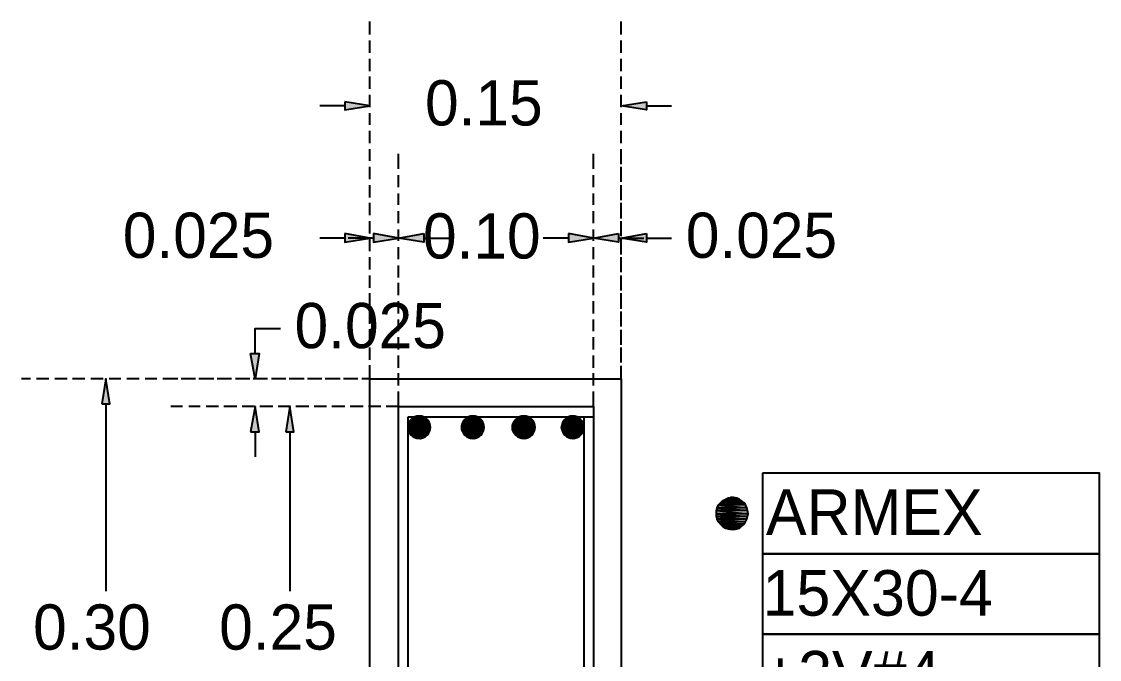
# Model space of a CAD drawing. Header units: metres. Extents: x 2.9 to 42.8, y 1.7 to 28.7.
# Drawn here: x 21.945 to 24.744, y 8.021 to 9.678 of the extents above; entities that cross this region are included whole.
import ezdxf

# ---------------------------------------------------------------- set-up
doc = ezdxf.new("R2010")
doc.units = ezdxf.units.M
for name, color, linetype in [('AZUL', 5, 'Continuous'), ('CIAN', 4, 'Continuous'), ('GRIS', 8, 'Continuous'), ('RELLENO_GRIS', 8, 'Continuous'), ('RELLENO_ROJO', 1, 'Continuous'), ('ROJO', 1, 'Continuous'), ('TEXTO', 7, 'Continuous')]:
    doc.layers.add(name, color=color, linetype=linetype)

msp = doc.modelspace()

# ---------------------------------------------------------------- hatches: boundary and pattern name
at = {"layer": 'RELLENO_GRIS'}
h = msp.add_hatch(color=256, dxfattribs=at)
h.dxf.hatch_style = 1
h.paths.add_polyline_path([(22.7842, 9.4703), (22.7842, 9.4492), (22.8494, 9.4597), (22.7842, 9.4703)])
h = msp.add_hatch(color=256, dxfattribs=at)
h.dxf.hatch_style = 1
h.paths.add_polyline_path([(23.5673, 9.4703), (23.5673, 9.4492), (23.5021, 9.4597), (23.5673, 9.4703)])
h = msp.add_hatch(color=256, dxfattribs=at)
h.dxf.hatch_style = 1
h.paths.add_polyline_path([(22.7842, 9.1281), (22.7842, 9.1052), (22.8494, 9.1158), (22.7842, 9.1281)])
h = msp.add_hatch(color=256, dxfattribs=at)
h.dxf.hatch_style = 1
h.paths.add_polyline_path([(22.8582, 9.1281), (22.8582, 9.1052), (22.9235, 9.1158), (22.8582, 9.1281)])
h = msp.add_hatch(color=256, dxfattribs=at)
h.dxf.hatch_style = 1
h.paths.add_polyline_path([(22.9888, 9.1281), (22.9888, 9.1052), (22.9235, 9.1158), (22.9888, 9.1281)])
h = msp.add_hatch(color=256, dxfattribs=at)
h.dxf.hatch_style = 1
h.paths.add_polyline_path([(23.3645, 9.1281), (23.3645, 9.1052), (23.4297, 9.1158), (23.3645, 9.1281)])
h = msp.add_hatch(color=256, dxfattribs=at)
h.dxf.hatch_style = 1
h.paths.add_polyline_path([(23.495, 9.1281), (23.495, 9.1052), (23.4297, 9.1158), (23.495, 9.1281)])
h = msp.add_hatch(color=256, dxfattribs=at)
h.dxf.hatch_style = 1
h.paths.add_polyline_path([(23.5673, 9.1281), (23.5673, 9.1052), (23.5021, 9.1158), (23.5673, 9.1281)])
h = msp.add_hatch(color=256, dxfattribs=at)
h.dxf.hatch_style = 1
h.paths.add_polyline_path([(22.539, 8.8159), (22.5619, 8.8159), (22.5513, 8.7507), (22.539, 8.8159)])
h = msp.add_hatch(color=256, dxfattribs=at)
h.dxf.hatch_style = 1
h.paths.add_polyline_path([(22.1527, 8.6854), (22.1738, 8.6854), (22.1633, 8.7507), (22.1527, 8.6854)])
h = msp.add_hatch(color=256, dxfattribs=at)
h.dxf.hatch_style = 1
h.paths.add_polyline_path([(22.539, 8.6131), (22.5619, 8.6131), (22.5513, 8.6783), (22.539, 8.6131)])
h = msp.add_hatch(color=256, dxfattribs=at)
h.dxf.hatch_style = 1
h.paths.add_polyline_path([(22.6307, 8.6131), (22.6519, 8.6131), (22.6413, 8.6783), (22.6307, 8.6131)])
at = {"layer": 'RELLENO_ROJO'}
h = msp.add_hatch(color=256, dxfattribs=at)
h.dxf.hatch_style = 1
h.paths.add_polyline_path([(22.9905, 8.6501), (22.9641, 8.6501), (22.9941, 8.6466), (22.9905, 8.6501)])
h.paths.add_polyline_path([(22.9641, 8.6501), (22.9941, 8.6466), (22.9605, 8.6466), (22.9641, 8.6501)])
h = msp.add_hatch(color=256, dxfattribs=at)
h.dxf.hatch_style = 1
h.paths.add_polyline_path([(22.9852, 8.6519), (22.9694, 8.6519), (22.9905, 8.6501), (22.9852, 8.6519)])
h.paths.add_polyline_path([(22.9694, 8.6519), (22.9905, 8.6501), (22.9641, 8.6501), (22.9694, 8.6519)])
h = msp.add_hatch(color=256, dxfattribs=at)
h.dxf.hatch_style = 1
h.paths.add_polyline_path([(22.9799, 8.6519), (22.9747, 8.6519), (22.9852, 8.6519), (22.9799, 8.6519)])
h.paths.add_polyline_path([(22.9747, 8.6519), (22.9852, 8.6519), (22.9694, 8.6519), (22.9747, 8.6519)])
h = msp.add_hatch(color=256, dxfattribs=at)
h.dxf.hatch_style = 1
h.paths.add_polyline_path([(23.1281, 8.6501), (23.1034, 8.6501), (23.1334, 8.6466), (23.1281, 8.6501)])
h.paths.add_polyline_path([(23.1034, 8.6501), (23.1334, 8.6466), (23.0999, 8.6466), (23.1034, 8.6501)])
h = msp.add_hatch(color=256, dxfattribs=at)
h.dxf.hatch_style = 1
h.paths.add_polyline_path([(23.1246, 8.6519), (23.1087, 8.6519), (23.1281, 8.6501), (23.1246, 8.6519)])
h.paths.add_polyline_path([(23.1087, 8.6519), (23.1281, 8.6501), (23.1034, 8.6501), (23.1087, 8.6519)])
h = msp.add_hatch(color=256, dxfattribs=at)
h.dxf.hatch_style = 1
h.paths.add_polyline_path([(23.1193, 8.6519), (23.114, 8.6519), (23.1246, 8.6519), (23.1193, 8.6519)])
h.paths.add_polyline_path([(23.114, 8.6519), (23.1246, 8.6519), (23.1087, 8.6519), (23.114, 8.6519)])
h = msp.add_hatch(color=256, dxfattribs=at)
h.dxf.hatch_style = 1
h.paths.add_polyline_path([(23.2604, 8.6501), (23.2357, 8.6501), (23.2657, 8.6466), (23.2604, 8.6501)])
h.paths.add_polyline_path([(23.2357, 8.6501), (23.2657, 8.6466), (23.2304, 8.6466), (23.2357, 8.6501)])
h = msp.add_hatch(color=256, dxfattribs=at)
h.dxf.hatch_style = 1
h.paths.add_polyline_path([(23.2551, 8.6519), (23.241, 8.6519), (23.2604, 8.6501), (23.2551, 8.6519)])
h.paths.add_polyline_path([(23.241, 8.6519), (23.2604, 8.6501), (23.2357, 8.6501), (23.241, 8.6519)])
h = msp.add_hatch(color=256, dxfattribs=at)
h.dxf.hatch_style = 1
h.paths.add_polyline_path([(23.2516, 8.6519), (23.2463, 8.6519), (23.2551, 8.6519), (23.2516, 8.6519)])
h.paths.add_polyline_path([(23.2463, 8.6519), (23.2551, 8.6519), (23.241, 8.6519), (23.2463, 8.6519)])
h = msp.add_hatch(color=256, dxfattribs=at)
h.dxf.hatch_style = 1
h.paths.add_polyline_path([(23.3892, 8.6501), (23.3627, 8.6501), (23.3927, 8.6466), (23.3892, 8.6501)])
h.paths.add_polyline_path([(23.3627, 8.6501), (23.3927, 8.6466), (23.3592, 8.6466), (23.3627, 8.6501)])
h = msp.add_hatch(color=256, dxfattribs=at)
h.dxf.hatch_style = 1
h.paths.add_polyline_path([(23.3839, 8.6519), (23.368, 8.6519), (23.3892, 8.6501), (23.3839, 8.6519)])
h.paths.add_polyline_path([(23.368, 8.6519), (23.3892, 8.6501), (23.3627, 8.6501), (23.368, 8.6519)])
h = msp.add_hatch(color=256, dxfattribs=at)
h.dxf.hatch_style = 1
h.paths.add_polyline_path([(23.3786, 8.6519), (23.3733, 8.6519), (23.3839, 8.6519), (23.3786, 8.6519)])
h.paths.add_polyline_path([(23.3733, 8.6519), (23.3839, 8.6519), (23.368, 8.6519), (23.3733, 8.6519)])
h = msp.add_hatch(color=256, dxfattribs=at)
h.dxf.hatch_style = 1
h.paths.add_polyline_path([(23.0046, 8.6289), (22.95, 8.6289), (23.0046, 8.6237), (23.0046, 8.6289)])
h.paths.add_polyline_path([(22.95, 8.6289), (23.0046, 8.6237), (22.9482, 8.6237), (22.95, 8.6289)])
h = msp.add_hatch(color=256, dxfattribs=at)
h.dxf.hatch_style = 1
h.paths.add_polyline_path([(23.0046, 8.6237), (22.9482, 8.6237), (23.0046, 8.6184), (23.0046, 8.6237)])
h.paths.add_polyline_path([(22.9482, 8.6237), (23.0046, 8.6184), (22.95, 8.6184), (22.9482, 8.6237)])
h = msp.add_hatch(color=256, dxfattribs=at)
h.dxf.hatch_style = 1
h.paths.add_polyline_path([(23.0011, 8.6395), (22.9535, 8.6395), (23.0029, 8.6342), (23.0011, 8.6395)])
h.paths.add_polyline_path([(22.9535, 8.6395), (23.0029, 8.6342), (22.95, 8.6342), (22.9535, 8.6395)])
h = msp.add_hatch(color=256, dxfattribs=at)
h.dxf.hatch_style = 1
h.paths.add_polyline_path([(23.0029, 8.6342), (22.95, 8.6342), (23.0046, 8.6289), (23.0029, 8.6342)])
h.paths.add_polyline_path([(22.95, 8.6342), (23.0046, 8.6289), (22.95, 8.6289), (22.95, 8.6342)])
h = msp.add_hatch(color=256, dxfattribs=at)
h.dxf.hatch_style = 1
h.paths.add_polyline_path([(22.9976, 8.6431), (22.957, 8.6431), (23.0011, 8.6395), (22.9976, 8.6431)])
h.paths.add_polyline_path([(22.957, 8.6431), (23.0011, 8.6395), (22.9535, 8.6395), (22.957, 8.6431)])
h = msp.add_hatch(color=256, dxfattribs=at)
h.dxf.hatch_style = 1
h.paths.add_polyline_path([(22.9941, 8.6466), (22.9605, 8.6466), (22.9976, 8.6431), (22.9941, 8.6466)])
h.paths.add_polyline_path([(22.9605, 8.6466), (22.9976, 8.6431), (22.957, 8.6431), (22.9605, 8.6466)])
h = msp.add_hatch(color=256, dxfattribs=at)
h.dxf.hatch_style = 1
h.paths.add_polyline_path([(23.1422, 8.6342), (23.0893, 8.6342), (23.144, 8.6289), (23.1422, 8.6342)])
h.paths.add_polyline_path([(23.0893, 8.6342), (23.144, 8.6289), (23.0875, 8.6289), (23.0893, 8.6342)])
h = msp.add_hatch(color=256, dxfattribs=at)
h.dxf.hatch_style = 1
h.paths.add_polyline_path([(23.144, 8.6289), (23.0875, 8.6289), (23.144, 8.6237), (23.144, 8.6289)])
h.paths.add_polyline_path([(23.0875, 8.6289), (23.144, 8.6237), (23.0875, 8.6237), (23.0875, 8.6289)])
h = msp.add_hatch(color=256, dxfattribs=at)
h.dxf.hatch_style = 1
h.paths.add_polyline_path([(23.144, 8.6237), (23.0875, 8.6237), (23.144, 8.6184), (23.144, 8.6237)])
h.paths.add_polyline_path([(23.0875, 8.6237), (23.144, 8.6184), (23.0875, 8.6184), (23.0875, 8.6237)])
h = msp.add_hatch(color=256, dxfattribs=at)
h.dxf.hatch_style = 1
h.paths.add_polyline_path([(23.1405, 8.6395), (23.0928, 8.6395), (23.1422, 8.6342), (23.1405, 8.6395)])
h.paths.add_polyline_path([(23.0928, 8.6395), (23.1422, 8.6342), (23.0893, 8.6342), (23.0928, 8.6395)])
h = msp.add_hatch(color=256, dxfattribs=at)
h.dxf.hatch_style = 1
h.paths.add_polyline_path([(23.1369, 8.6431), (23.0946, 8.6431), (23.1405, 8.6395), (23.1369, 8.6431)])
h.paths.add_polyline_path([(23.0946, 8.6431), (23.1405, 8.6395), (23.0928, 8.6395), (23.0946, 8.6431)])
h = msp.add_hatch(color=256, dxfattribs=at)
h.dxf.hatch_style = 1
h.paths.add_polyline_path([(23.1334, 8.6466), (23.0999, 8.6466), (23.1369, 8.6431), (23.1334, 8.6466)])
h.paths.add_polyline_path([(23.0999, 8.6466), (23.1369, 8.6431), (23.0946, 8.6431), (23.0999, 8.6466)])
h = msp.add_hatch(color=256, dxfattribs=at)
h.dxf.hatch_style = 1
h.paths.add_polyline_path([(23.2745, 8.6342), (23.2216, 8.6342), (23.2763, 8.6289), (23.2745, 8.6342)])
h.paths.add_polyline_path([(23.2216, 8.6342), (23.2763, 8.6289), (23.2198, 8.6289), (23.2216, 8.6342)])
h = msp.add_hatch(color=256, dxfattribs=at)
h.dxf.hatch_style = 1
h.paths.add_polyline_path([(23.2763, 8.6289), (23.2198, 8.6289), (23.2763, 8.6237), (23.2763, 8.6289)])
h.paths.add_polyline_path([(23.2198, 8.6289), (23.2763, 8.6237), (23.2198, 8.6237), (23.2198, 8.6289)])
h = msp.add_hatch(color=256, dxfattribs=at)
h.dxf.hatch_style = 1
h.paths.add_polyline_path([(23.2763, 8.6237), (23.2198, 8.6237), (23.2763, 8.6184), (23.2763, 8.6237)])
h.paths.add_polyline_path([(23.2198, 8.6237), (23.2763, 8.6184), (23.2198, 8.6184), (23.2198, 8.6237)])
h = msp.add_hatch(color=256, dxfattribs=at)
h.dxf.hatch_style = 1
h.paths.add_polyline_path([(23.2728, 8.6395), (23.2234, 8.6395), (23.2745, 8.6342), (23.2728, 8.6395)])
h.paths.add_polyline_path([(23.2234, 8.6395), (23.2745, 8.6342), (23.2216, 8.6342), (23.2234, 8.6395)])
h = msp.add_hatch(color=256, dxfattribs=at)
h.dxf.hatch_style = 1
h.paths.add_polyline_path([(23.2692, 8.6431), (23.2269, 8.6431), (23.2728, 8.6395), (23.2692, 8.6431)])
h.paths.add_polyline_path([(23.2269, 8.6431), (23.2728, 8.6395), (23.2234, 8.6395), (23.2269, 8.6431)])
h = msp.add_hatch(color=256, dxfattribs=at)
h.dxf.hatch_style = 1
h.paths.add_polyline_path([(23.2657, 8.6466), (23.2304, 8.6466), (23.2692, 8.6431), (23.2657, 8.6466)])
h.paths.add_polyline_path([(23.2304, 8.6466), (23.2692, 8.6431), (23.2269, 8.6431), (23.2304, 8.6466)])
h = msp.add_hatch(color=256, dxfattribs=at)
h.dxf.hatch_style = 1
h.paths.add_polyline_path([(23.4033, 8.6289), (23.3486, 8.6289), (23.405, 8.6237), (23.4033, 8.6289)])
h.paths.add_polyline_path([(23.3486, 8.6289), (23.405, 8.6237), (23.3468, 8.6237), (23.3486, 8.6289)])
h = msp.add_hatch(color=256, dxfattribs=at)
h.dxf.hatch_style = 1
h.paths.add_polyline_path([(23.405, 8.6237), (23.3468, 8.6237), (23.4033, 8.6184), (23.405, 8.6237)])
h.paths.add_polyline_path([(23.3468, 8.6237), (23.4033, 8.6184), (23.3486, 8.6184), (23.3468, 8.6237)])
h = msp.add_hatch(color=256, dxfattribs=at)
h.dxf.hatch_style = 1
h.paths.add_polyline_path([(23.4015, 8.6342), (23.3504, 8.6342), (23.4033, 8.6289), (23.4015, 8.6342)])
h.paths.add_polyline_path([(23.3504, 8.6342), (23.4033, 8.6289), (23.3486, 8.6289), (23.3504, 8.6342)])
h = msp.add_hatch(color=256, dxfattribs=at)
h.dxf.hatch_style = 1
h.paths.add_polyline_path([(23.3997, 8.6395), (23.3521, 8.6395), (23.4015, 8.6342), (23.3997, 8.6395)])
h.paths.add_polyline_path([(23.3521, 8.6395), (23.4015, 8.6342), (23.3504, 8.6342), (23.3521, 8.6395)])
h = msp.add_hatch(color=256, dxfattribs=at)
h.dxf.hatch_style = 1
h.paths.add_polyline_path([(23.3962, 8.6431), (23.3557, 8.6431), (23.3997, 8.6395), (23.3962, 8.6431)])
h.paths.add_polyline_path([(23.3557, 8.6431), (23.3997, 8.6395), (23.3521, 8.6395), (23.3557, 8.6431)])
h = msp.add_hatch(color=256, dxfattribs=at)
h.dxf.hatch_style = 1
h.paths.add_polyline_path([(23.3927, 8.6466), (23.3592, 8.6466), (23.3962, 8.6431), (23.3927, 8.6466)])
h.paths.add_polyline_path([(23.3592, 8.6466), (23.3962, 8.6431), (23.3557, 8.6431), (23.3592, 8.6466)])
h = msp.add_hatch(color=256, dxfattribs=at)
h.dxf.hatch_style = 1
h.paths.add_polyline_path([(23.0046, 8.6184), (22.95, 8.6184), (23.0029, 8.6148), (23.0046, 8.6184)])
h.paths.add_polyline_path([(22.95, 8.6184), (23.0029, 8.6148), (22.95, 8.6148), (22.95, 8.6184)])
h = msp.add_hatch(color=256, dxfattribs=at)
h.dxf.hatch_style = 1
h.paths.add_polyline_path([(23.0029, 8.6148), (22.95, 8.6148), (23.0011, 8.6095), (23.0029, 8.6148)])
h.paths.add_polyline_path([(22.95, 8.6148), (23.0011, 8.6095), (22.9535, 8.6095), (22.95, 8.6148)])
h = msp.add_hatch(color=256, dxfattribs=at)
h.dxf.hatch_style = 1
h.paths.add_polyline_path([(23.0011, 8.6095), (22.9535, 8.6095), (22.9976, 8.606), (23.0011, 8.6095)])
h.paths.add_polyline_path([(22.9535, 8.6095), (22.9976, 8.606), (22.957, 8.606), (22.9535, 8.6095)])
h = msp.add_hatch(color=256, dxfattribs=at)
h.dxf.hatch_style = 1
h.paths.add_polyline_path([(22.9976, 8.606), (22.957, 8.606), (22.9941, 8.6025), (22.9976, 8.606)])
h.paths.add_polyline_path([(22.957, 8.606), (22.9941, 8.6025), (22.9605, 8.6025), (22.957, 8.606)])
h = msp.add_hatch(color=256, dxfattribs=at)
h.dxf.hatch_style = 1
h.paths.add_polyline_path([(22.9941, 8.6025), (22.9605, 8.6025), (22.9905, 8.599), (22.9941, 8.6025)])
h.paths.add_polyline_path([(22.9605, 8.6025), (22.9905, 8.599), (22.9641, 8.599), (22.9605, 8.6025)])
h = msp.add_hatch(color=256, dxfattribs=at)
h.dxf.hatch_style = 1
h.paths.add_polyline_path([(22.9905, 8.599), (22.9641, 8.599), (22.9852, 8.5972), (22.9905, 8.599)])
h.paths.add_polyline_path([(22.9641, 8.599), (22.9852, 8.5972), (22.9694, 8.5972), (22.9641, 8.599)])
h = msp.add_hatch(color=256, dxfattribs=at)
h.dxf.hatch_style = 1
h.paths.add_polyline_path([(22.9852, 8.5972), (22.9694, 8.5972), (22.9799, 8.5954), (22.9852, 8.5972)])
h.paths.add_polyline_path([(22.9694, 8.5972), (22.9799, 8.5954), (22.9747, 8.5954), (22.9694, 8.5972)])
h = msp.add_hatch(color=256, dxfattribs=at)
h.dxf.hatch_style = 1
h.paths.add_polyline_path([(23.144, 8.6184), (23.0875, 8.6184), (23.1422, 8.6148), (23.144, 8.6184)])
h.paths.add_polyline_path([(23.0875, 8.6184), (23.1422, 8.6148), (23.0893, 8.6148), (23.0875, 8.6184)])
h = msp.add_hatch(color=256, dxfattribs=at)
h.dxf.hatch_style = 1
h.paths.add_polyline_path([(23.1422, 8.6148), (23.0893, 8.6148), (23.1405, 8.6095), (23.1422, 8.6148)])
h.paths.add_polyline_path([(23.0893, 8.6148), (23.1405, 8.6095), (23.0928, 8.6095), (23.0893, 8.6148)])
h = msp.add_hatch(color=256, dxfattribs=at)
h.dxf.hatch_style = 1
h.paths.add_polyline_path([(23.1405, 8.6095), (23.0928, 8.6095), (23.1369, 8.606), (23.1405, 8.6095)])
h.paths.add_polyline_path([(23.0928, 8.6095), (23.1369, 8.606), (23.0946, 8.606), (23.0928, 8.6095)])
h = msp.add_hatch(color=256, dxfattribs=at)
h.dxf.hatch_style = 1
h.paths.add_polyline_path([(23.1369, 8.606), (23.0946, 8.606), (23.1334, 8.6025), (23.1369, 8.606)])
h.paths.add_polyline_path([(23.0946, 8.606), (23.1334, 8.6025), (23.0999, 8.6025), (23.0946, 8.606)])
h = msp.add_hatch(color=256, dxfattribs=at)
h.dxf.hatch_style = 1
h.paths.add_polyline_path([(23.1334, 8.6025), (23.0999, 8.6025), (23.1281, 8.599), (23.1334, 8.6025)])
h.paths.add_polyline_path([(23.0999, 8.6025), (23.1281, 8.599), (23.1034, 8.599), (23.0999, 8.6025)])
h = msp.add_hatch(color=256, dxfattribs=at)
h.dxf.hatch_style = 1
h.paths.add_polyline_path([(23.1281, 8.599), (23.1034, 8.599), (23.1246, 8.5972), (23.1281, 8.599)])
h.paths.add_polyline_path([(23.1034, 8.599), (23.1246, 8.5972), (23.1087, 8.5972), (23.1034, 8.599)])
h = msp.add_hatch(color=256, dxfattribs=at)
h.dxf.hatch_style = 1
h.paths.add_polyline_path([(23.1246, 8.5972), (23.1087, 8.5972), (23.1193, 8.5954), (23.1246, 8.5972)])
h.paths.add_polyline_path([(23.1087, 8.5972), (23.1193, 8.5954), (23.114, 8.5954), (23.1087, 8.5972)])
h = msp.add_hatch(color=256, dxfattribs=at)
h.dxf.hatch_style = 1
h.paths.add_polyline_path([(23.2763, 8.6184), (23.2198, 8.6184), (23.2745, 8.6148), (23.2763, 8.6184)])
h.paths.add_polyline_path([(23.2198, 8.6184), (23.2745, 8.6148), (23.2216, 8.6148), (23.2198, 8.6184)])
h = msp.add_hatch(color=256, dxfattribs=at)
h.dxf.hatch_style = 1
h.paths.add_polyline_path([(23.2745, 8.6148), (23.2216, 8.6148), (23.2728, 8.6095), (23.2745, 8.6148)])
h.paths.add_polyline_path([(23.2216, 8.6148), (23.2728, 8.6095), (23.2234, 8.6095), (23.2216, 8.6148)])
h = msp.add_hatch(color=256, dxfattribs=at)
h.dxf.hatch_style = 1
h.paths.add_polyline_path([(23.2728, 8.6095), (23.2234, 8.6095), (23.2692, 8.606), (23.2728, 8.6095)])
h.paths.add_polyline_path([(23.2234, 8.6095), (23.2692, 8.606), (23.2269, 8.606), (23.2234, 8.6095)])
h = msp.add_hatch(color=256, dxfattribs=at)
h.dxf.hatch_style = 1
h.paths.add_polyline_path([(23.2692, 8.606), (23.2269, 8.606), (23.2657, 8.6025), (23.2692, 8.606)])
h.paths.add_polyline_path([(23.2269, 8.606), (23.2657, 8.6025), (23.2304, 8.6025), (23.2269, 8.606)])
h = msp.add_hatch(color=256, dxfattribs=at)
h.dxf.hatch_style = 1
h.paths.add_polyline_path([(23.2657, 8.6025), (23.2304, 8.6025), (23.2604, 8.599), (23.2657, 8.6025)])
h.paths.add_polyline_path([(23.2304, 8.6025), (23.2604, 8.599), (23.2357, 8.599), (23.2304, 8.6025)])
h = msp.add_hatch(color=256, dxfattribs=at)
h.dxf.hatch_style = 1
h.paths.add_polyline_path([(23.2604, 8.599), (23.2357, 8.599), (23.2551, 8.5972), (23.2604, 8.599)])
h.paths.add_polyline_path([(23.2357, 8.599), (23.2551, 8.5972), (23.241, 8.5972), (23.2357, 8.599)])
h = msp.add_hatch(color=256, dxfattribs=at)
h.dxf.hatch_style = 1
h.paths.add_polyline_path([(23.2551, 8.5972), (23.241, 8.5972), (23.2516, 8.5954), (23.2551, 8.5972)])
h.paths.add_polyline_path([(23.241, 8.5972), (23.2516, 8.5954), (23.2463, 8.5954), (23.241, 8.5972)])
h = msp.add_hatch(color=256, dxfattribs=at)
h.dxf.hatch_style = 1
h.paths.add_polyline_path([(23.4033, 8.6184), (23.3486, 8.6184), (23.4015, 8.6148), (23.4033, 8.6184)])
h.paths.add_polyline_path([(23.3486, 8.6184), (23.4015, 8.6148), (23.3504, 8.6148), (23.3486, 8.6184)])
h = msp.add_hatch(color=256, dxfattribs=at)
h.dxf.hatch_style = 1
h.paths.add_polyline_path([(23.4015, 8.6148), (23.3504, 8.6148), (23.3997, 8.6095), (23.4015, 8.6148)])
h.paths.add_polyline_path([(23.3504, 8.6148), (23.3997, 8.6095), (23.3521, 8.6095), (23.3504, 8.6148)])
h = msp.add_hatch(color=256, dxfattribs=at)
h.dxf.hatch_style = 1
h.paths.add_polyline_path([(23.3997, 8.6095), (23.3521, 8.6095), (23.3962, 8.606), (23.3997, 8.6095)])
h.paths.add_polyline_path([(23.3521, 8.6095), (23.3962, 8.606), (23.3557, 8.606), (23.3521, 8.6095)])
h = msp.add_hatch(color=256, dxfattribs=at)
h.dxf.hatch_style = 1
h.paths.add_polyline_path([(23.3962, 8.606), (23.3557, 8.606), (23.3927, 8.6025), (23.3962, 8.606)])
h.paths.add_polyline_path([(23.3557, 8.606), (23.3927, 8.6025), (23.3592, 8.6025), (23.3557, 8.606)])
h = msp.add_hatch(color=256, dxfattribs=at)
h.dxf.hatch_style = 1
h.paths.add_polyline_path([(23.3927, 8.6025), (23.3592, 8.6025), (23.3892, 8.599), (23.3927, 8.6025)])
h.paths.add_polyline_path([(23.3592, 8.6025), (23.3892, 8.599), (23.3627, 8.599), (23.3592, 8.6025)])
h = msp.add_hatch(color=256, dxfattribs=at)
h.dxf.hatch_style = 1
h.paths.add_polyline_path([(23.3892, 8.599), (23.3627, 8.599), (23.3839, 8.5972), (23.3892, 8.599)])
h.paths.add_polyline_path([(23.3627, 8.599), (23.3839, 8.5972), (23.368, 8.5972), (23.3627, 8.599)])
h = msp.add_hatch(color=256, dxfattribs=at)
h.dxf.hatch_style = 1
h.paths.add_polyline_path([(23.3839, 8.5972), (23.368, 8.5972), (23.3786, 8.5954), (23.3839, 8.5972)])
h.paths.add_polyline_path([(23.368, 8.5972), (23.3786, 8.5954), (23.3733, 8.5954), (23.368, 8.5972)])
h = msp.add_hatch(color=256, dxfattribs=at)
h.dxf.hatch_style = 1
h.paths.add_polyline_path([(23.8213, 8.4279), (23.7596, 8.4279), (23.8248, 8.4226), (23.8213, 8.4279)])
h.paths.add_polyline_path([(23.7596, 8.4279), (23.8248, 8.4226), (23.7543, 8.4226), (23.7596, 8.4279)])
h = msp.add_hatch(color=256, dxfattribs=at)
h.dxf.hatch_style = 1
h.paths.add_polyline_path([(23.8143, 8.4332), (23.7649, 8.4332), (23.8213, 8.4279), (23.8143, 8.4332)])
h.paths.add_polyline_path([(23.7649, 8.4332), (23.8213, 8.4279), (23.7596, 8.4279), (23.7649, 8.4332)])
h = msp.add_hatch(color=256, dxfattribs=at)
h.dxf.hatch_style = 1
h.paths.add_polyline_path([(23.809, 8.4367), (23.7719, 8.4367), (23.8143, 8.4332), (23.809, 8.4367)])
h.paths.add_polyline_path([(23.7719, 8.4367), (23.8143, 8.4332), (23.7649, 8.4332), (23.7719, 8.4367)])
h = msp.add_hatch(color=256, dxfattribs=at)
h.dxf.hatch_style = 1
h.paths.add_polyline_path([(23.8019, 8.4402), (23.779, 8.4402), (23.809, 8.4367), (23.8019, 8.4402)])
h.paths.add_polyline_path([(23.779, 8.4402), (23.809, 8.4367), (23.7719, 8.4367), (23.779, 8.4402)])
h = msp.add_hatch(color=256, dxfattribs=at)
h.dxf.hatch_style = 1
h.paths.add_polyline_path([(23.7931, 8.442), (23.786, 8.442), (23.8019, 8.4402), (23.7931, 8.442)])
h.paths.add_polyline_path([(23.786, 8.442), (23.8019, 8.4402), (23.779, 8.4402), (23.786, 8.442)])
h = msp.add_hatch(color=256, dxfattribs=at)
h.dxf.hatch_style = 1
h.paths.add_polyline_path([(23.8284, 8.4155), (23.7508, 8.4155), (23.8301, 8.4085), (23.8284, 8.4155)])
h.paths.add_polyline_path([(23.7508, 8.4155), (23.8301, 8.4085), (23.749, 8.4085), (23.7508, 8.4155)])
h = msp.add_hatch(color=256, dxfattribs=at)
h.dxf.hatch_style = 1
h.paths.add_polyline_path([(23.8301, 8.4085), (23.749, 8.4085), (23.8319, 8.3996), (23.8301, 8.4085)])
h.paths.add_polyline_path([(23.749, 8.4085), (23.8319, 8.3996), (23.749, 8.3996), (23.749, 8.4085)])
h = msp.add_hatch(color=256, dxfattribs=at)
h.dxf.hatch_style = 1
h.paths.add_polyline_path([(23.8319, 8.3996), (23.749, 8.3996), (23.8301, 8.3926), (23.8319, 8.3996)])
h.paths.add_polyline_path([(23.749, 8.3996), (23.8301, 8.3926), (23.749, 8.3926), (23.749, 8.3996)])
h = msp.add_hatch(color=256, dxfattribs=at)
h.dxf.hatch_style = 1
h.paths.add_polyline_path([(23.8248, 8.4226), (23.7543, 8.4226), (23.8284, 8.4155), (23.8248, 8.4226)])
h.paths.add_polyline_path([(23.7543, 8.4226), (23.8284, 8.4155), (23.7508, 8.4155), (23.7543, 8.4226)])
h = msp.add_hatch(color=256, dxfattribs=at)
h.dxf.hatch_style = 1
h.paths.add_polyline_path([(23.8301, 8.3926), (23.749, 8.3926), (23.8284, 8.3855), (23.8301, 8.3926)])
h.paths.add_polyline_path([(23.749, 8.3926), (23.8284, 8.3855), (23.7508, 8.3855), (23.749, 8.3926)])
h = msp.add_hatch(color=256, dxfattribs=at)
h.dxf.hatch_style = 1
h.paths.add_polyline_path([(23.8284, 8.3855), (23.7508, 8.3855), (23.8248, 8.3785), (23.8284, 8.3855)])
h.paths.add_polyline_path([(23.7508, 8.3855), (23.8248, 8.3785), (23.7543, 8.3785), (23.7508, 8.3855)])
h = msp.add_hatch(color=256, dxfattribs=at)
h.dxf.hatch_style = 1
h.paths.add_polyline_path([(23.8248, 8.3785), (23.7543, 8.3785), (23.8213, 8.3732), (23.8248, 8.3785)])
h.paths.add_polyline_path([(23.7543, 8.3785), (23.8213, 8.3732), (23.7596, 8.3732), (23.7543, 8.3785)])
h = msp.add_hatch(color=256, dxfattribs=at)
h.dxf.hatch_style = 1
h.paths.add_polyline_path([(23.8213, 8.3732), (23.7596, 8.3732), (23.8143, 8.3679), (23.8213, 8.3732)])
h.paths.add_polyline_path([(23.7596, 8.3732), (23.8143, 8.3679), (23.7649, 8.3679), (23.7596, 8.3732)])
h = msp.add_hatch(color=256, dxfattribs=at)
h.dxf.hatch_style = 1
h.paths.add_polyline_path([(23.8143, 8.3679), (23.7649, 8.3679), (23.809, 8.3626), (23.8143, 8.3679)])
h.paths.add_polyline_path([(23.7649, 8.3679), (23.809, 8.3626), (23.7719, 8.3626), (23.7649, 8.3679)])
h = msp.add_hatch(color=256, dxfattribs=at)
h.dxf.hatch_style = 1
h.paths.add_polyline_path([(23.809, 8.3626), (23.7719, 8.3626), (23.8019, 8.3608), (23.809, 8.3626)])
h.paths.add_polyline_path([(23.7719, 8.3626), (23.8019, 8.3608), (23.779, 8.3608), (23.7719, 8.3626)])
h = msp.add_hatch(color=256, dxfattribs=at)
h.dxf.hatch_style = 1
h.paths.add_polyline_path([(23.8019, 8.3608), (23.779, 8.3608), (23.7931, 8.3591), (23.8019, 8.3608)])
h.paths.add_polyline_path([(23.779, 8.3608), (23.7931, 8.3591), (23.786, 8.3591), (23.779, 8.3608)])

# ---------------------------------------------------------------- linework, layer by layer
at = {"layer": 'AZUL', "lineweight": -3}
for points in [[(22.9235, 8.6783), (23.4297, 8.6783)], [(22.9235, 7.5177), (22.9235, 8.6783)], [(23.4297, 8.6783), (23.4297, 7.5177)], [(22.9482, 8.6519), (23.4297, 8.6519)], [(22.9482, 7.5442), (22.9482, 8.6519)], [(23.405, 8.6519), (23.405, 7.5442)]]:
    msp.add_lwpolyline(points, dxfattribs=at)
at = {"layer": 'CIAN', "lineweight": -3}
for points in [[(22.8494, 8.7507), (23.5021, 8.7507)], [(22.8494, 7.4454), (22.8494, 8.7507)], [(23.5021, 8.7507), (23.5021, 7.4454)]]:
    msp.add_lwpolyline(points, dxfattribs=at)
for points in [[(23.8689, 8.5055), (23.8689, 8.2956), (24.7438, 8.2956), (24.7438, 8.5055)], [(23.8689, 8.2956), (23.8689, 8.0874), (24.7438, 8.0874), (24.7438, 8.2956)], [(23.8689, 8.0874), (23.8689, 7.8775), (24.7438, 7.8775), (24.7438, 8.0874)]]:
    msp.add_lwpolyline(points, close=True, dxfattribs=at)
at = {"layer": 'GRIS', "lineweight": -3}
for points in [[(22.8494, 9.6449), (22.8494, 9.6785)], [(23.5021, 9.6449), (23.5021, 9.6785)], [(22.8494, 9.5973), (22.8494, 9.6291)], [(23.5021, 9.5973), (23.5021, 9.6291)], [(22.8494, 9.5497), (22.8494, 9.5814)], [(23.5021, 9.5497), (23.5021, 9.5814)], [(22.8494, 9.5038), (22.8494, 9.5356)], [(23.5021, 9.5038), (23.5021, 9.5356)], [(22.8494, 9.4562), (22.8494, 9.488)], [(23.5021, 9.4562), (23.5021, 9.488)], [(22.7842, 9.4597), (22.7189, 9.4597)], [(22.8494, 9.4103), (22.8494, 9.4403)], [(23.5021, 9.4103), (23.5021, 9.4403)], [(23.5673, 9.4597), (23.6326, 9.4597)], [(22.8494, 9.3627), (22.8494, 9.3945)], [(23.5021, 9.3627), (23.5021, 9.3945)], [(22.8494, 9.3169), (22.8494, 9.3468)], [(22.8494, 9.3169), (22.8494, 9.3345)], [(22.9235, 9.2957), (22.9235, 9.3345)], [(23.4297, 9.2957), (23.4297, 9.3345)], [(23.5021, 9.3169), (23.5021, 9.3468)], [(23.5021, 9.308), (23.5021, 9.3345)], [(22.8494, 9.2692), (22.8494, 9.301)], [(23.5021, 9.2692), (23.5021, 9.301)], [(22.9235, 9.2481), (22.9235, 9.2798)], [(23.4297, 9.2481), (23.4297, 9.2798)], [(23.5021, 9.2622), (23.5021, 9.2922)], [(22.8494, 9.2216), (22.8494, 9.2534)], [(22.8494, 9.2234), (22.8494, 9.2534)], [(23.5021, 9.2216), (23.5021, 9.2534)], [(23.5021, 9.2146), (23.5021, 9.2463)], [(22.9235, 9.2022), (22.9235, 9.2322)], [(23.4297, 9.2022), (23.4297, 9.2322)], [(22.8494, 9.1757), (22.8494, 9.2075)], [(22.9235, 9.1546), (22.9235, 9.1863)], [(23.4297, 9.1546), (23.4297, 9.1863)], [(23.5021, 9.1757), (23.5021, 9.2075)], [(23.5021, 9.1669), (23.5021, 9.1987)], [(22.8494, 9.1281), (22.8494, 9.1599)], [(23.5021, 9.1281), (23.5021, 9.1599)], [(22.9235, 9.1087), (22.9235, 9.1387)], [(23.4297, 9.1087), (23.4297, 9.1387)], [(23.5021, 9.1211), (23.5021, 9.1528)], [(22.7842, 9.1158), (22.7189, 9.1158)], [(22.8582, 9.1158), (22.793, 9.1158)], [(22.8494, 9.0823), (22.8494, 9.114)], [(22.8494, 9.0823), (22.8494, 9.1122)], [(22.9888, 9.1158), (23.054, 9.1158)], [(23.3645, 9.1158), (23.2992, 9.1158)], [(23.495, 9.1158), (23.5603, 9.1158)], [(23.5021, 9.0823), (23.5021, 9.1122)], [(23.5021, 9.0734), (23.5021, 9.1052)], [(23.5673, 9.1158), (23.6326, 9.1158)], [(22.9235, 9.0611), (22.9235, 9.0928)], [(23.4297, 9.0611), (23.4297, 9.0928)], [(22.8494, 9.0346), (22.8494, 9.0664)], [(22.9235, 9.0135), (22.9235, 9.0452)], [(23.4297, 9.0135), (23.4297, 9.0452)], [(23.5021, 9.0346), (23.5021, 9.0664)], [(23.5021, 9.0276), (23.5021, 9.0576)], [(22.8494, 8.987), (22.8494, 9.0188)], [(22.8494, 8.9888), (22.8494, 9.0188)], [(23.5021, 8.987), (23.5021, 9.0188)], [(22.9235, 8.9676), (22.9235, 8.9994)], [(23.4297, 8.9676), (23.4297, 8.9994)], [(23.5021, 8.98), (23.5021, 9.0117)], [(22.8494, 8.9412), (22.8494, 8.9729)], [(23.5021, 8.9412), (23.5021, 8.9729)], [(23.5021, 8.9323), (23.5021, 8.9641)], [(22.9235, 8.92), (22.9235, 8.9517)], [(23.4297, 8.92), (23.4297, 8.9517)], [(22.8494, 8.8935), (22.8494, 8.9253)], [(22.8494, 8.8953), (22.8494, 8.9253)], [(22.9235, 8.8741), (22.9235, 8.9041)], [(23.4297, 8.8741), (23.4297, 8.9041)], [(23.5021, 8.8935), (23.5021, 8.9253)], [(23.5021, 8.8865), (23.5021, 8.9182)], [(22.5513, 8.8159), (22.5513, 8.8812), (22.6166, 8.8812)], [(22.8494, 8.8477), (22.8494, 8.8794)], [(22.8494, 8.8477), (22.8494, 8.8777)], [(23.5021, 8.8477), (23.5021, 8.8777)], [(22.9235, 8.8265), (22.9235, 8.8582)], [(23.4297, 8.8265), (23.4297, 8.8582)], [(23.5021, 8.8388), (23.5021, 8.8706)], [(22.8494, 8.8), (22.8494, 8.8318)], [(23.5021, 8.8), (23.5021, 8.8318)], [(23.5021, 8.793), (23.5021, 8.823)], [(22.9235, 8.7789), (22.9235, 8.8106)], [(23.4297, 8.7789), (23.4297, 8.8106)], [(22.8494, 8.7542), (22.8494, 8.7859)], [(22.8494, 8.7507), (22.8494, 8.7842)], [(22.9235, 8.733), (22.9235, 8.7648)], [(23.4297, 8.733), (23.4297, 8.7648)], [(23.5021, 8.7507), (23.5021, 8.7842)], [(23.5021, 8.7507), (23.5021, 8.7771)], [(21.9675, 8.7507), (21.9445, 8.7507)], [(22.0151, 8.7507), (21.9833, 8.7507)], [(22.0627, 8.7507), (22.031, 8.7507)], [(22.1086, 8.7507), (22.0768, 8.7507)], [(22.1562, 8.7507), (22.1245, 8.7507)], [(22.2021, 8.7507), (22.1721, 8.7507)], [(22.2497, 8.7507), (22.2179, 8.7507)], [(22.2956, 8.7507), (22.2656, 8.7507)], [(22.3432, 8.7507), (22.3114, 8.7507)], [(22.3502, 8.7507), (22.3326, 8.7507)], [(22.3908, 8.7507), (22.3591, 8.7507)], [(22.3961, 8.7507), (22.3643, 8.7507)], [(22.4367, 8.7507), (22.4049, 8.7507)], [(22.4437, 8.7507), (22.412, 8.7507)], [(22.4843, 8.7507), (22.4525, 8.7507)], [(22.4896, 8.7507), (22.4596, 8.7507)], [(22.5302, 8.7507), (22.5002, 8.7507)], [(22.5372, 8.7507), (22.5055, 8.7507)], [(22.5778, 8.7507), (22.546, 8.7507)], [(22.5831, 8.7507), (22.5531, 8.7507)], [(22.6236, 8.7507), (22.5937, 8.7507)], [(22.6307, 8.7507), (22.5989, 8.7507)], [(22.6713, 8.7507), (22.6395, 8.7507)], [(22.6783, 8.7507), (22.6466, 8.7507)], [(22.7189, 8.7507), (22.6871, 8.7507)], [(22.7242, 8.7507), (22.6924, 8.7507)], [(22.7647, 8.7507), (22.733, 8.7507)], [(22.7718, 8.7507), (22.7401, 8.7507)], [(22.8124, 8.7507), (22.7806, 8.7507)], [(22.8177, 8.7507), (22.7877, 8.7507)], [(22.8494, 8.7507), (22.8283, 8.7507)], [(22.8494, 8.7507), (22.8335, 8.7507)], [(22.8494, 8.7207), (22.8494, 8.7383)], [(22.9235, 8.6783), (22.9235, 8.7171)], [(23.4297, 8.6783), (23.4297, 8.7171)], [(22.1633, 8.6854), (22.1633, 8.1986)], [(22.3626, 8.6783), (22.3326, 8.6783)], [(22.4084, 8.6783), (22.3785, 8.6783)], [(22.4561, 8.6783), (22.4243, 8.6783)], [(22.4543, 8.6783), (22.4243, 8.6783)], [(22.5019, 8.6783), (22.4702, 8.6783)], [(22.5037, 8.6783), (22.4719, 8.6783)], [(22.5496, 8.6783), (22.5178, 8.6783)], [(22.5478, 8.6783), (22.5178, 8.6783)], [(22.5954, 8.6783), (22.5637, 8.6783)], [(22.5972, 8.6783), (22.5654, 8.6783)], [(22.6413, 8.6783), (22.6113, 8.6783)], [(22.643, 8.6783), (22.6131, 8.6783)], [(22.6889, 8.6783), (22.6572, 8.6783)], [(22.6907, 8.6783), (22.6589, 8.6783)], [(22.7365, 8.6783), (22.7048, 8.6783)], [(22.7365, 8.6783), (22.7065, 8.6783)], [(22.7824, 8.6783), (22.7506, 8.6783)], [(22.7842, 8.6783), (22.7524, 8.6783)], [(22.83, 8.6783), (22.7983, 8.6783)], [(22.8318, 8.6783), (22.8, 8.6783)], [(22.8776, 8.6783), (22.8459, 8.6783)], [(22.8759, 8.6783), (22.8459, 8.6783)], [(22.9235, 8.6783), (22.8918, 8.6783)], [(22.9235, 8.6783), (22.8935, 8.6783)], [(22.5513, 8.6131), (22.5513, 8.5478)], [(22.6413, 8.6131), (22.6413, 8.1986)]]:
    msp.add_lwpolyline(points, dxfattribs=at)
for points in [[(22.7842, 9.4703), (22.7842, 9.4492), (22.8494, 9.4597)], [(23.5673, 9.4703), (23.5673, 9.4492), (23.5021, 9.4597)], [(22.7842, 9.1281), (22.7842, 9.1052), (22.8494, 9.1158)], [(22.8582, 9.1281), (22.8582, 9.1052), (22.9235, 9.1158)], [(22.9888, 9.1281), (22.9888, 9.1052), (22.9235, 9.1158)], [(23.3645, 9.1281), (23.3645, 9.1052), (23.4297, 9.1158)], [(23.495, 9.1281), (23.495, 9.1052), (23.4297, 9.1158)], [(23.5673, 9.1281), (23.5673, 9.1052), (23.5021, 9.1158)], [(22.539, 8.8159), (22.5619, 8.8159), (22.5513, 8.7507)], [(22.1527, 8.6854), (22.1738, 8.6854), (22.1633, 8.7507)], [(22.539, 8.6131), (22.5619, 8.6131), (22.5513, 8.6783)], [(22.6307, 8.6131), (22.6519, 8.6131), (22.6413, 8.6783)]]:
    msp.add_lwpolyline(points, close=True, dxfattribs=at)
at = {"layer": 'ROJO', "lineweight": -3}
for points in [[(23.0064, 8.6245), (23.0058, 8.6304), (23.0041, 8.6359), (23.0014, 8.6408), (22.9979, 8.6451), (22.9936, 8.6487), (22.9886, 8.6514), (22.9832, 8.653), (22.9773, 8.6536), (22.9714, 8.653), (22.966, 8.6514), (22.961, 8.6487), (22.9567, 8.6451), (22.9532, 8.6408), (22.9505, 8.6359), (22.9488, 8.6304), (22.9482, 8.6245), (22.9488, 8.6187), (22.9505, 8.6132), (22.9532, 8.6083), (22.9567, 8.604), (22.961, 8.6004), (22.966, 8.5977), (22.9714, 8.596), (22.9773, 8.5954), (22.9832, 8.596), (22.9886, 8.5977), (22.9936, 8.6004), (22.9979, 8.604), (23.0014, 8.6083), (23.0041, 8.6132), (23.0058, 8.6187)], [(22.9641, 8.6501), (22.9941, 8.6466), (22.9605, 8.6466)], [(22.9694, 8.6519), (22.9905, 8.6501), (22.9641, 8.6501)], [(22.9905, 8.6501), (22.9641, 8.6501), (22.9941, 8.6466)], [(22.9747, 8.6519), (22.9852, 8.6519), (22.9694, 8.6519)], [(22.9852, 8.6519), (22.9694, 8.6519), (22.9905, 8.6501)], [(22.9799, 8.6519), (22.9747, 8.6519), (22.9852, 8.6519)], [(23.1458, 8.6245), (23.1452, 8.6304), (23.1435, 8.6359), (23.1408, 8.6408), (23.1372, 8.6451), (23.1329, 8.6487), (23.128, 8.6514), (23.1225, 8.653), (23.1166, 8.6536), (23.1108, 8.653), (23.1053, 8.6514), (23.1004, 8.6487), (23.0961, 8.6451), (23.0925, 8.6408), (23.0898, 8.6359), (23.0881, 8.6304), (23.0875, 8.6245), (23.0881, 8.6187), (23.0898, 8.6132), (23.0925, 8.6083), (23.0961, 8.604), (23.1004, 8.6004), (23.1053, 8.5977), (23.1108, 8.596), (23.1166, 8.5954), (23.1225, 8.596), (23.128, 8.5977), (23.1329, 8.6004), (23.1372, 8.604), (23.1408, 8.6083), (23.1435, 8.6132), (23.1452, 8.6187)], [(23.1034, 8.6501), (23.1334, 8.6466), (23.0999, 8.6466)], [(23.1087, 8.6519), (23.1281, 8.6501), (23.1034, 8.6501)], [(23.1281, 8.6501), (23.1034, 8.6501), (23.1334, 8.6466)], [(23.114, 8.6519), (23.1246, 8.6519), (23.1087, 8.6519)], [(23.1246, 8.6519), (23.1087, 8.6519), (23.1281, 8.6501)], [(23.1193, 8.6519), (23.114, 8.6519), (23.1246, 8.6519)], [(23.278, 8.6245), (23.2775, 8.6304), (23.2758, 8.6359), (23.2731, 8.6408), (23.2695, 8.6451), (23.2652, 8.6487), (23.2603, 8.6514), (23.2548, 8.653), (23.2489, 8.6536), (23.2431, 8.653), (23.2376, 8.6514), (23.2327, 8.6487), (23.2284, 8.6451), (23.2248, 8.6408), (23.2221, 8.6359), (23.2204, 8.6304), (23.2198, 8.6245), (23.2204, 8.6187), (23.2221, 8.6132), (23.2248, 8.6083), (23.2284, 8.604), (23.2327, 8.6004), (23.2376, 8.5977), (23.2431, 8.596), (23.2489, 8.5954), (23.2548, 8.596), (23.2603, 8.5977), (23.2652, 8.6004), (23.2695, 8.604), (23.2731, 8.6083), (23.2758, 8.6132), (23.2775, 8.6187)], [(23.2357, 8.6501), (23.2657, 8.6466), (23.2304, 8.6466)], [(23.241, 8.6519), (23.2604, 8.6501), (23.2357, 8.6501)], [(23.2604, 8.6501), (23.2357, 8.6501), (23.2657, 8.6466)], [(23.2463, 8.6519), (23.2551, 8.6519), (23.241, 8.6519)], [(23.2551, 8.6519), (23.241, 8.6519), (23.2604, 8.6501)], [(23.2516, 8.6519), (23.2463, 8.6519), (23.2551, 8.6519)], [(23.405, 8.6245), (23.4045, 8.6304), (23.4028, 8.6359), (23.4001, 8.6408), (23.3965, 8.6451), (23.3922, 8.6487), (23.3873, 8.6514), (23.3818, 8.653), (23.3759, 8.6536), (23.3701, 8.653), (23.3646, 8.6514), (23.3597, 8.6487), (23.3554, 8.6451), (23.3518, 8.6408), (23.3491, 8.6359), (23.3474, 8.6304), (23.3468, 8.6245), (23.3474, 8.6187), (23.3491, 8.6132), (23.3518, 8.6083), (23.3554, 8.604), (23.3597, 8.6004), (23.3646, 8.5977), (23.3701, 8.596), (23.3759, 8.5954), (23.3818, 8.596), (23.3873, 8.5977), (23.3922, 8.6004), (23.3965, 8.604), (23.4001, 8.6083), (23.4028, 8.6132), (23.4045, 8.6187)], [(23.3627, 8.6501), (23.3927, 8.6466), (23.3592, 8.6466)], [(23.368, 8.6519), (23.3892, 8.6501), (23.3627, 8.6501)], [(23.3892, 8.6501), (23.3627, 8.6501), (23.3927, 8.6466)], [(23.3733, 8.6519), (23.3839, 8.6519), (23.368, 8.6519)], [(23.3839, 8.6519), (23.368, 8.6519), (23.3892, 8.6501)], [(23.3786, 8.6519), (23.3733, 8.6519), (23.3839, 8.6519)], [(22.95, 8.6289), (23.0046, 8.6237), (22.9482, 8.6237)], [(23.0046, 8.6237), (22.9482, 8.6237), (23.0046, 8.6184)], [(22.9482, 8.6237), (23.0046, 8.6184), (22.95, 8.6184)], [(22.9535, 8.6395), (23.0029, 8.6342), (22.95, 8.6342)], [(23.0029, 8.6342), (22.95, 8.6342), (23.0046, 8.6289)], [(22.95, 8.6342), (23.0046, 8.6289), (22.95, 8.6289)], [(23.0046, 8.6289), (22.95, 8.6289), (23.0046, 8.6237)], [(22.957, 8.6431), (23.0011, 8.6395), (22.9535, 8.6395)], [(23.0011, 8.6395), (22.9535, 8.6395), (23.0029, 8.6342)], [(22.9605, 8.6466), (22.9976, 8.6431), (22.957, 8.6431)], [(22.9976, 8.6431), (22.957, 8.6431), (23.0011, 8.6395)], [(22.9941, 8.6466), (22.9605, 8.6466), (22.9976, 8.6431)], [(23.0893, 8.6342), (23.144, 8.6289), (23.0875, 8.6289)], [(23.144, 8.6289), (23.0875, 8.6289), (23.144, 8.6237)], [(23.0875, 8.6289), (23.144, 8.6237), (23.0875, 8.6237)], [(23.144, 8.6237), (23.0875, 8.6237), (23.144, 8.6184)], [(23.0875, 8.6237), (23.144, 8.6184), (23.0875, 8.6184)], [(23.0928, 8.6395), (23.1422, 8.6342), (23.0893, 8.6342)], [(23.1422, 8.6342), (23.0893, 8.6342), (23.144, 8.6289)], [(23.0946, 8.6431), (23.1405, 8.6395), (23.0928, 8.6395)], [(23.1405, 8.6395), (23.0928, 8.6395), (23.1422, 8.6342)], [(23.0999, 8.6466), (23.1369, 8.6431), (23.0946, 8.6431)], [(23.1369, 8.6431), (23.0946, 8.6431), (23.1405, 8.6395)], [(23.1334, 8.6466), (23.0999, 8.6466), (23.1369, 8.6431)], [(23.2216, 8.6342), (23.2763, 8.6289), (23.2198, 8.6289)], [(23.2763, 8.6289), (23.2198, 8.6289), (23.2763, 8.6237)], [(23.2198, 8.6289), (23.2763, 8.6237), (23.2198, 8.6237)], [(23.2763, 8.6237), (23.2198, 8.6237), (23.2763, 8.6184)], [(23.2198, 8.6237), (23.2763, 8.6184), (23.2198, 8.6184)], [(23.2234, 8.6395), (23.2745, 8.6342), (23.2216, 8.6342)], [(23.2745, 8.6342), (23.2216, 8.6342), (23.2763, 8.6289)], [(23.2269, 8.6431), (23.2728, 8.6395), (23.2234, 8.6395)], [(23.2728, 8.6395), (23.2234, 8.6395), (23.2745, 8.6342)], [(23.2304, 8.6466), (23.2692, 8.6431), (23.2269, 8.6431)], [(23.2692, 8.6431), (23.2269, 8.6431), (23.2728, 8.6395)], [(23.2657, 8.6466), (23.2304, 8.6466), (23.2692, 8.6431)], [(23.3486, 8.6289), (23.405, 8.6237), (23.3468, 8.6237)], [(23.405, 8.6237), (23.3468, 8.6237), (23.4033, 8.6184)], [(23.3468, 8.6237), (23.4033, 8.6184), (23.3486, 8.6184)], [(23.3504, 8.6342), (23.4033, 8.6289), (23.3486, 8.6289)], [(23.4033, 8.6289), (23.3486, 8.6289), (23.405, 8.6237)], [(23.3521, 8.6395), (23.4015, 8.6342), (23.3504, 8.6342)], [(23.4015, 8.6342), (23.3504, 8.6342), (23.4033, 8.6289)], [(23.3557, 8.6431), (23.3997, 8.6395), (23.3521, 8.6395)], [(23.3997, 8.6395), (23.3521, 8.6395), (23.4015, 8.6342)], [(23.3592, 8.6466), (23.3962, 8.6431), (23.3557, 8.6431)], [(23.3962, 8.6431), (23.3557, 8.6431), (23.3997, 8.6395)], [(23.3927, 8.6466), (23.3592, 8.6466), (23.3962, 8.6431)], [(23.0046, 8.6184), (22.95, 8.6184), (23.0029, 8.6148)], [(22.95, 8.6184), (23.0029, 8.6148), (22.95, 8.6148)], [(23.0029, 8.6148), (22.95, 8.6148), (23.0011, 8.6095)], [(22.95, 8.6148), (23.0011, 8.6095), (22.9535, 8.6095)], [(23.0011, 8.6095), (22.9535, 8.6095), (22.9976, 8.606)], [(22.9535, 8.6095), (22.9976, 8.606), (22.957, 8.606)], [(22.9976, 8.606), (22.957, 8.606), (22.9941, 8.6025)], [(22.957, 8.606), (22.9941, 8.6025), (22.9605, 8.6025)], [(22.9941, 8.6025), (22.9605, 8.6025), (22.9905, 8.599)], [(22.9605, 8.6025), (22.9905, 8.599), (22.9641, 8.599)], [(22.9905, 8.599), (22.9641, 8.599), (22.9852, 8.5972)], [(22.9641, 8.599), (22.9852, 8.5972), (22.9694, 8.5972)], [(22.9852, 8.5972), (22.9694, 8.5972), (22.9799, 8.5954)], [(22.9694, 8.5972), (22.9799, 8.5954), (22.9747, 8.5954)], [(23.144, 8.6184), (23.0875, 8.6184), (23.1422, 8.6148)], [(23.0875, 8.6184), (23.1422, 8.6148), (23.0893, 8.6148)], [(23.1422, 8.6148), (23.0893, 8.6148), (23.1405, 8.6095)], [(23.0893, 8.6148), (23.1405, 8.6095), (23.0928, 8.6095)], [(23.1405, 8.6095), (23.0928, 8.6095), (23.1369, 8.606)], [(23.0928, 8.6095), (23.1369, 8.606), (23.0946, 8.606)], [(23.1369, 8.606), (23.0946, 8.606), (23.1334, 8.6025)], [(23.0946, 8.606), (23.1334, 8.6025), (23.0999, 8.6025)], [(23.1334, 8.6025), (23.0999, 8.6025), (23.1281, 8.599)], [(23.0999, 8.6025), (23.1281, 8.599), (23.1034, 8.599)], [(23.1281, 8.599), (23.1034, 8.599), (23.1246, 8.5972)], [(23.1034, 8.599), (23.1246, 8.5972), (23.1087, 8.5972)], [(23.1246, 8.5972), (23.1087, 8.5972), (23.1193, 8.5954)], [(23.1087, 8.5972), (23.1193, 8.5954), (23.114, 8.5954)], [(23.2763, 8.6184), (23.2198, 8.6184), (23.2745, 8.6148)], [(23.2198, 8.6184), (23.2745, 8.6148), (23.2216, 8.6148)], [(23.2745, 8.6148), (23.2216, 8.6148), (23.2728, 8.6095)], [(23.2216, 8.6148), (23.2728, 8.6095), (23.2234, 8.6095)], [(23.2728, 8.6095), (23.2234, 8.6095), (23.2692, 8.606)], [(23.2234, 8.6095), (23.2692, 8.606), (23.2269, 8.606)], [(23.2692, 8.606), (23.2269, 8.606), (23.2657, 8.6025)], [(23.2269, 8.606), (23.2657, 8.6025), (23.2304, 8.6025)], [(23.2657, 8.6025), (23.2304, 8.6025), (23.2604, 8.599)], [(23.2304, 8.6025), (23.2604, 8.599), (23.2357, 8.599)], [(23.2604, 8.599), (23.2357, 8.599), (23.2551, 8.5972)], [(23.2357, 8.599), (23.2551, 8.5972), (23.241, 8.5972)], [(23.2551, 8.5972), (23.241, 8.5972), (23.2516, 8.5954)], [(23.241, 8.5972), (23.2516, 8.5954), (23.2463, 8.5954)], [(23.4033, 8.6184), (23.3486, 8.6184), (23.4015, 8.6148)], [(23.3486, 8.6184), (23.4015, 8.6148), (23.3504, 8.6148)], [(23.4015, 8.6148), (23.3504, 8.6148), (23.3997, 8.6095)], [(23.3504, 8.6148), (23.3997, 8.6095), (23.3521, 8.6095)], [(23.3997, 8.6095), (23.3521, 8.6095), (23.3962, 8.606)], [(23.3521, 8.6095), (23.3962, 8.606), (23.3557, 8.606)], [(23.3962, 8.606), (23.3557, 8.606), (23.3927, 8.6025)], [(23.3557, 8.606), (23.3927, 8.6025), (23.3592, 8.6025)], [(23.3927, 8.6025), (23.3592, 8.6025), (23.3892, 8.599)], [(23.3592, 8.6025), (23.3892, 8.599), (23.3627, 8.599)], [(23.3892, 8.599), (23.3627, 8.599), (23.3839, 8.5972)], [(23.3627, 8.599), (23.3839, 8.5972), (23.368, 8.5972)], [(23.3839, 8.5972), (23.368, 8.5972), (23.3786, 8.5954)], [(23.368, 8.5972), (23.3786, 8.5954), (23.3733, 8.5954)], [(23.7596, 8.4279), (23.8248, 8.4226), (23.7543, 8.4226)], [(23.7649, 8.4332), (23.8213, 8.4279), (23.7596, 8.4279)], [(23.8213, 8.4279), (23.7596, 8.4279), (23.8248, 8.4226)], [(23.7719, 8.4367), (23.8143, 8.4332), (23.7649, 8.4332)], [(23.8143, 8.4332), (23.7649, 8.4332), (23.8213, 8.4279)], [(23.779, 8.4402), (23.809, 8.4367), (23.7719, 8.4367)], [(23.809, 8.4367), (23.7719, 8.4367), (23.8143, 8.4332)], [(23.786, 8.442), (23.8019, 8.4402), (23.779, 8.4402)], [(23.8019, 8.4402), (23.779, 8.4402), (23.809, 8.4367)], [(23.7931, 8.442), (23.786, 8.442), (23.8019, 8.4402)], [(23.7508, 8.4155), (23.8301, 8.4085), (23.749, 8.4085)], [(23.8301, 8.4085), (23.749, 8.4085), (23.8319, 8.3996)], [(23.749, 8.4085), (23.8319, 8.3996), (23.749, 8.3996)], [(23.8319, 8.3996), (23.749, 8.3996), (23.8301, 8.3926)], [(23.749, 8.3996), (23.8301, 8.3926), (23.749, 8.3926)], [(23.7543, 8.4226), (23.8284, 8.4155), (23.7508, 8.4155)], [(23.8284, 8.4155), (23.7508, 8.4155), (23.8301, 8.4085)], [(23.8248, 8.4226), (23.7543, 8.4226), (23.8284, 8.4155)], [(23.8301, 8.3926), (23.749, 8.3926), (23.8284, 8.3855)], [(23.749, 8.3926), (23.8284, 8.3855), (23.7508, 8.3855)], [(23.8284, 8.3855), (23.7508, 8.3855), (23.8248, 8.3785)], [(23.7508, 8.3855), (23.8248, 8.3785), (23.7543, 8.3785)], [(23.8248, 8.3785), (23.7543, 8.3785), (23.8213, 8.3732)], [(23.7543, 8.3785), (23.8213, 8.3732), (23.7596, 8.3732)], [(23.8213, 8.3732), (23.7596, 8.3732), (23.8143, 8.3679)], [(23.7596, 8.3732), (23.8143, 8.3679), (23.7649, 8.3679)], [(23.8143, 8.3679), (23.7649, 8.3679), (23.809, 8.3626)], [(23.7649, 8.3679), (23.809, 8.3626), (23.7719, 8.3626)], [(23.809, 8.3626), (23.7719, 8.3626), (23.8019, 8.3608)], [(23.7719, 8.3626), (23.8019, 8.3608), (23.779, 8.3608)], [(23.8019, 8.3608), (23.779, 8.3608), (23.7931, 8.3591)], [(23.779, 8.3608), (23.7931, 8.3591), (23.786, 8.3591)]]:
    msp.add_lwpolyline(points, close=True, dxfattribs=at)

# ---------------------------------------------------------------- texts
at = {"layer": 'TEXTO', "color": 3, "true_color": 0x00ff00}
for s, p in [('0.15', (22.9923, 9.4086)), ('0.025', (22.2074, 9.0646)), ('0.10', (22.987, 9.0629)), ('0.025', (23.6696, 9.0646)), ('0.025', (22.6536, 8.83)), ('0.30', (21.9745, 8.0469)), ('0.25', (22.4578, 8.0469))]:
    msp.add_text(s, height=0.1174, dxfattribs=at).set_placement(p)
at = {"layer": 'TEXTO', "color": 18, "true_color": 0x000000}
for s, p in [('ARMEX', (23.8778, 8.345)), ('15X30-4', (23.8689, 8.1351)), ('+2V#4', (23.8689, 7.9252))]:
    msp.add_text(s, height=0.1183, dxfattribs=at).set_placement(p)

doc.saveas('drawing.dxf')
